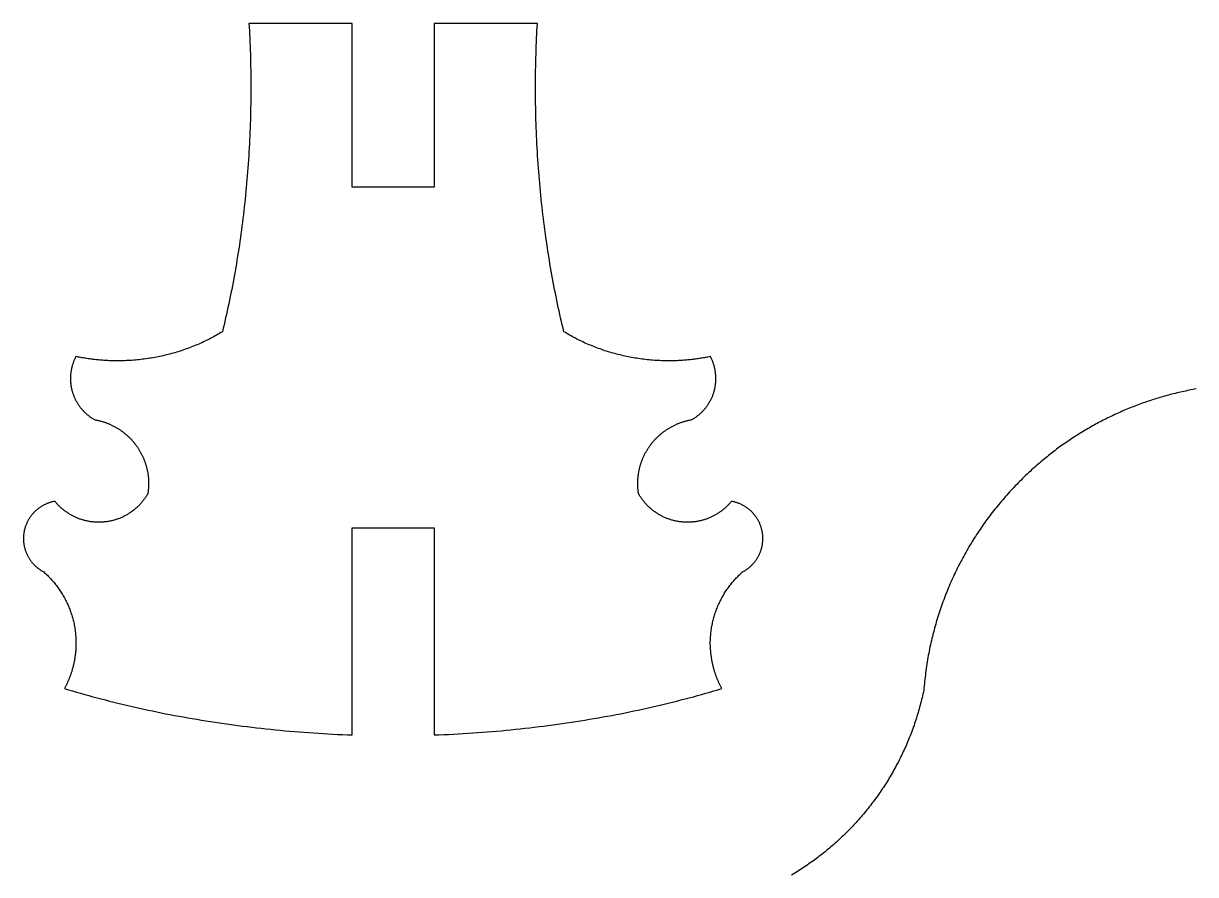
# Model space of a CAD drawing. Extents: x -331 to 1103, y -532 to 1751.
# Drawn here: x -330.7 to -156.2, y 374.2 to 501 of the extents above; entities that cross this region are included whole.
import ezdxf

# ---------------------------------------------------------------- set-up
doc = ezdxf.new("R2010")
doc.units = 0
doc.layers.add('Default_Layer', color=1, linetype='CONTINUOUS')

msp = doc.modelspace()

# ---------------------------------------------------------------- linework, layer by layer
at = {"layer": 'Default_Layer'}
msp.add_lwpolyline([(-269.58, 500.95), (-269.58, 476.6), (-281.77, 476.6), (-281.77, 500.95), (-297.16, 500.95), (-297.12, 500.41), (-297.09, 499.86), (-297.06, 499.3), (-297.03, 498.74), (-297.01, 498.16), (-296.98, 497.57), (-296.96, 496.98), (-296.94, 496.38), (-296.93, 495.78), (-296.91, 495.17), (-296.9, 494.55), (-296.89, 493.93), (-296.88, 493.31), (-296.87, 492.68), (-296.87, 492.06), (-296.87, 491.43), (-296.87, 490.83), (-296.87, 490.22), (-296.88, 489.62), (-296.89, 489.01), (-296.9, 488.41), (-296.91, 487.81), (-296.92, 487.21), (-296.94, 486.61), (-296.96, 486.01), (-296.98, 485.41), (-297, 484.81), (-297.03, 484.22), (-297.06, 483.62), (-297.09, 483.02), (-297.12, 482.43), (-297.15, 481.84), (-297.19, 481.24), (-297.23, 480.65), (-297.27, 480.06), (-297.31, 479.47), (-297.35, 478.88), (-297.4, 478.3), (-297.45, 477.71), (-297.5, 477.13), (-297.55, 476.54), (-297.61, 475.96), (-297.66, 475.38), (-297.72, 474.8), (-297.78, 474.22), (-297.85, 473.64), (-297.91, 473.07), (-297.98, 472.49), (-298.05, 471.92), (-298.12, 471.35), (-298.19, 470.78), (-298.27, 470.21), (-298.34, 469.65), (-298.42, 469.08), (-298.5, 468.52), (-298.58, 467.95), (-298.67, 467.39), (-298.75, 466.84), (-298.84, 466.28), (-298.93, 465.72), (-299.02, 465.17), (-299.12, 464.62), (-299.21, 464.07), (-299.31, 463.52), (-299.41, 462.98), (-299.51, 462.43), (-299.61, 461.89), (-299.72, 461.35), (-299.83, 460.81), (-299.93, 460.28), (-300.04, 459.75), (-300.15, 459.21), (-300.27, 458.68), (-300.38, 458.16), (-300.5, 457.63), (-300.62, 457.11), (-300.74, 456.59), (-300.86, 456.07), (-300.99, 455.56), (-301.11, 455.04), (-301.32, 454.92), (-301.53, 454.79), (-301.74, 454.67), (-301.96, 454.55), (-302.17, 454.43), (-302.39, 454.31), (-302.61, 454.19), (-302.82, 454.08), (-303.04, 453.96), (-303.27, 453.85), (-303.49, 453.74), (-303.71, 453.63), (-303.94, 453.53), (-304.16, 453.42), (-304.39, 453.32), (-304.62, 453.22), (-304.85, 453.12), (-305.08, 453.03), (-305.31, 452.93), (-305.54, 452.84), (-305.78, 452.74), (-306.01, 452.66), (-306.25, 452.57), (-306.49, 452.48), (-306.73, 452.4), (-306.97, 452.32), (-307.21, 452.23), (-307.45, 452.16), (-307.69, 452.08), (-307.93, 452.01), (-308.18, 451.93), (-308.42, 451.86), (-308.67, 451.79), (-308.92, 451.73), (-309.17, 451.66), (-309.42, 451.6), (-309.67, 451.54), (-309.92, 451.48), (-310.17, 451.43), (-310.42, 451.37), (-310.68, 451.32), (-310.93, 451.27), (-311.18, 451.22), (-311.44, 451.18), (-311.7, 451.13), (-311.96, 451.09), (-312.21, 451.05), (-312.47, 451.01), (-312.73, 450.98), (-312.99, 450.95), (-313.26, 450.91), (-313.52, 450.89), (-313.78, 450.86), (-314.05, 450.84), (-314.31, 450.81), (-314.57, 450.79), (-314.84, 450.78), (-315.11, 450.76), (-315.37, 450.75), (-315.64, 450.74), (-315.91, 450.73), (-316.18, 450.72), (-316.45, 450.72), (-316.72, 450.72), (-316.92, 450.72), (-317.13, 450.72), (-317.33, 450.73), (-317.54, 450.73), (-317.74, 450.74), (-317.94, 450.74), (-318.15, 450.75), (-318.35, 450.76), (-318.55, 450.77), (-318.75, 450.79), (-318.95, 450.8), (-319.15, 450.81), (-319.35, 450.83), (-319.55, 450.85), (-319.74, 450.87), (-319.94, 450.89), (-320.13, 450.91), (-320.33, 450.93), (-320.52, 450.95), (-320.71, 450.98), (-320.9, 451), (-321.09, 451.03), (-321.28, 451.06), (-321.47, 451.09), (-321.65, 451.12), (-321.84, 451.15), (-322.02, 451.18), (-322.2, 451.21), (-322.38, 451.25), (-322.56, 451.28), (-322.74, 451.32), (-322.91, 451.36), (-322.96, 451.27), (-323.01, 451.18), (-323.05, 451.09), (-323.1, 450.99), (-323.14, 450.9), (-323.18, 450.81), (-323.22, 450.71), (-323.26, 450.61), (-323.29, 450.52), (-323.33, 450.42), (-323.36, 450.32), (-323.4, 450.22), (-323.43, 450.12), (-323.46, 450.02), (-323.49, 449.91), (-323.51, 449.81), (-323.54, 449.71), (-323.56, 449.6), (-323.59, 449.5), (-323.61, 449.39), (-323.63, 449.28), (-323.64, 449.18), (-323.66, 449.07), (-323.68, 448.96), (-323.69, 448.85), (-323.7, 448.74), (-323.71, 448.63), (-323.72, 448.52), (-323.72, 448.41), (-323.73, 448.3), (-323.73, 448.18), (-323.73, 448.07), (-323.73, 447.95), (-323.73, 447.83), (-323.72, 447.71), (-323.71, 447.59), (-323.7, 447.47), (-323.69, 447.35), (-323.68, 447.23), (-323.67, 447.11), (-323.65, 446.99), (-323.63, 446.87), (-323.61, 446.76), (-323.58, 446.64), (-323.56, 446.53), (-323.53, 446.41), (-323.5, 446.3), (-323.47, 446.19), (-323.44, 446.07), (-323.41, 445.96), (-323.37, 445.85), (-323.33, 445.74), (-323.29, 445.63), (-323.25, 445.53), (-323.21, 445.42), (-323.16, 445.31), (-323.12, 445.21), (-323.07, 445.1), (-323.02, 445), (-322.97, 444.9), (-322.92, 444.79), (-322.86, 444.69), (-322.8, 444.59), (-322.75, 444.49), (-322.69, 444.4), (-322.63, 444.3), (-322.56, 444.2), (-322.5, 444.11), (-322.43, 444.02), (-322.37, 443.92), (-322.3, 443.83), (-322.23, 443.74), (-322.16, 443.65), (-322.08, 443.56), (-322.01, 443.48), (-321.93, 443.39), (-321.86, 443.31), (-321.78, 443.22), (-321.7, 443.14), (-321.62, 443.06), (-321.53, 442.98), (-321.45, 442.9), (-321.36, 442.83), (-321.28, 442.75), (-321.19, 442.68), (-321.1, 442.61), (-321.01, 442.53), (-320.92, 442.46), (-320.83, 442.4), (-320.73, 442.33), (-320.64, 442.26), (-320.54, 442.2), (-320.45, 442.14), (-320.35, 442.08), (-320.25, 442.02), (-320.15, 441.96), (-320.04, 441.94), (-319.93, 441.92), (-319.83, 441.9), (-319.72, 441.87), (-319.61, 441.85), (-319.51, 441.83), (-319.4, 441.8), (-319.3, 441.77), (-319.19, 441.75), (-319.09, 441.72), (-318.99, 441.69), (-318.89, 441.65), (-318.78, 441.62), (-318.68, 441.59), (-318.58, 441.55), (-318.48, 441.52), (-318.38, 441.48), (-318.28, 441.44), (-318.18, 441.41), (-318.08, 441.37), (-317.99, 441.32), (-317.89, 441.28), (-317.79, 441.24), (-317.7, 441.2), (-317.6, 441.15), (-317.51, 441.11), (-317.41, 441.06), (-317.32, 441.01), (-317.22, 440.96), (-317.13, 440.91), (-317.04, 440.86), (-316.95, 440.81), (-316.86, 440.76), (-316.77, 440.7), (-316.68, 440.65), (-316.59, 440.59), (-316.5, 440.54), (-316.41, 440.48), (-316.33, 440.42), (-316.24, 440.36), (-316.16, 440.3), (-316.07, 440.24), (-315.99, 440.18), (-315.9, 440.12), (-315.82, 440.05), (-315.74, 439.99), (-315.66, 439.92), (-315.58, 439.86), (-315.5, 439.79), (-315.42, 439.72), (-315.34, 439.66), (-315.26, 439.59), (-315.19, 439.52), (-315.11, 439.45), (-315.04, 439.37), (-314.96, 439.3), (-314.89, 439.23), (-314.82, 439.15), (-314.74, 439.08), (-314.67, 439), (-314.6, 438.93), (-314.53, 438.85), (-314.46, 438.77), (-314.4, 438.69), (-314.33, 438.62), (-314.26, 438.54), (-314.2, 438.45), (-314.13, 438.37), (-314.07, 438.29), (-314.01, 438.21), (-313.95, 438.12), (-313.88, 438.04), (-313.82, 437.96), (-313.77, 437.87), (-313.71, 437.78), (-313.65, 437.7), (-313.59, 437.61), (-313.54, 437.52), (-313.48, 437.43), (-313.43, 437.34), (-313.38, 437.25), (-313.33, 437.16), (-313.28, 437.07), (-313.23, 436.98), (-313.18, 436.89), (-313.13, 436.79), (-313.08, 436.7), (-313.04, 436.61), (-312.99, 436.51), (-312.95, 436.42), (-312.9, 436.32), (-312.86, 436.22), (-312.82, 436.13), (-312.78, 436.03), (-312.74, 435.93), (-312.71, 435.83), (-312.67, 435.74), (-312.63, 435.64), (-312.6, 435.54), (-312.57, 435.44), (-312.53, 435.33), (-312.5, 435.23), (-312.47, 435.13), (-312.44, 435.03), (-312.42, 434.93), (-312.39, 434.82), (-312.36, 434.72), (-312.34, 434.61), (-312.32, 434.51), (-312.29, 434.41), (-312.27, 434.3), (-312.25, 434.19), (-312.23, 434.09), (-312.22, 433.98), (-312.2, 433.87), (-312.18, 433.77), (-312.17, 433.66), (-312.16, 433.55), (-312.15, 433.44), (-312.13, 433.33), (-312.13, 433.22), (-312.12, 433.11), (-312.11, 433), (-312.1, 432.89), (-312.1, 432.78), (-312.1, 432.67), (-312.1, 432.56), (-312.09, 432.45), (-312.1, 432.35), (-312.1, 432.25), (-312.1, 432.14), (-312.1, 432.04), (-312.11, 431.94), (-312.11, 431.84), (-312.12, 431.74), (-312.13, 431.64), (-312.14, 431.55), (-312.15, 431.45), (-312.16, 431.35), (-312.17, 431.26), (-312.18, 431.17), (-312.19, 431.08), (-312.21, 430.99), (-312.22, 430.9), (-312.29, 430.79), (-312.35, 430.68), (-312.42, 430.57), (-312.49, 430.47), (-312.56, 430.36), (-312.63, 430.26), (-312.71, 430.15), (-312.78, 430.05), (-312.86, 429.95), (-312.94, 429.85), (-313.02, 429.75), (-313.1, 429.66), (-313.18, 429.56), (-313.26, 429.47), (-313.35, 429.38), (-313.43, 429.28), (-313.52, 429.19), (-313.61, 429.1), (-313.7, 429.02), (-313.79, 428.93), (-313.88, 428.85), (-313.98, 428.76), (-314.07, 428.68), (-314.17, 428.6), (-314.27, 428.52), (-314.36, 428.44), (-314.46, 428.37), (-314.57, 428.29), (-314.67, 428.22), (-314.77, 428.15), (-314.88, 428.08), (-314.98, 428.01), (-315.09, 427.94), (-315.19, 427.87), (-315.3, 427.81), (-315.41, 427.75), (-315.52, 427.69), (-315.63, 427.63), (-315.75, 427.57), (-315.86, 427.51), (-315.98, 427.46), (-316.09, 427.41), (-316.21, 427.36), (-316.32, 427.31), (-316.44, 427.26), (-316.56, 427.21), (-316.68, 427.17), (-316.8, 427.13), (-316.92, 427.09), (-317.05, 427.05), (-317.17, 427.01), (-317.29, 426.98), (-317.42, 426.94), (-317.55, 426.91), (-317.67, 426.88), (-317.8, 426.86), (-317.93, 426.83), (-318.06, 426.81), (-318.18, 426.78), (-318.32, 426.76), (-318.45, 426.75), (-318.58, 426.73), (-318.71, 426.72), (-318.84, 426.7), (-318.92, 426.7), (-319, 426.69), (-319.08, 426.69), (-319.16, 426.68), (-319.25, 426.68), (-319.34, 426.68), (-319.42, 426.68), (-319.51, 426.68), (-319.64, 426.68), (-319.76, 426.68), (-319.88, 426.69), (-320, 426.69), (-320.12, 426.7), (-320.24, 426.71), (-320.36, 426.72), (-320.48, 426.73), (-320.6, 426.75), (-320.72, 426.76), (-320.84, 426.78), (-320.96, 426.8), (-321.08, 426.82), (-321.19, 426.85), (-321.31, 426.87), (-321.42, 426.9), (-321.54, 426.92), (-321.65, 426.95), (-321.77, 426.98), (-321.88, 427.02), (-321.99, 427.05), (-322.1, 427.08), (-322.22, 427.12), (-322.33, 427.16), (-322.44, 427.2), (-322.54, 427.24), (-322.65, 427.28), (-322.76, 427.33), (-322.87, 427.37), (-322.97, 427.42), (-323.08, 427.47), (-323.18, 427.52), (-323.29, 427.57), (-323.39, 427.62), (-323.49, 427.68), (-323.59, 427.73), (-323.69, 427.79), (-323.79, 427.85), (-323.89, 427.91), (-323.99, 427.97), (-324.09, 428.03), (-324.18, 428.09), (-324.28, 428.16), (-324.37, 428.22), (-324.47, 428.29), (-324.56, 428.36), (-324.65, 428.43), (-324.74, 428.5), (-324.83, 428.57), (-324.92, 428.65), (-325, 428.72), (-325.09, 428.8), (-325.18, 428.87), (-325.26, 428.95), (-325.34, 429.03), (-325.43, 429.11), (-325.51, 429.19), (-325.59, 429.27), (-325.67, 429.36), (-325.75, 429.44), (-325.82, 429.53), (-325.9, 429.61), (-325.97, 429.7), (-326.05, 429.79), (-326.16, 429.77), (-326.27, 429.75), (-326.38, 429.72), (-326.49, 429.7), (-326.59, 429.67), (-326.7, 429.64), (-326.81, 429.61), (-326.91, 429.57), (-327.02, 429.54), (-327.12, 429.5), (-327.22, 429.46), (-327.32, 429.41), (-327.42, 429.37), (-327.52, 429.32), (-327.62, 429.28), (-327.72, 429.23), (-327.81, 429.18), (-327.91, 429.12), (-328, 429.07), (-328.09, 429.01), (-328.18, 428.95), (-328.27, 428.89), (-328.36, 428.83), (-328.45, 428.77), (-328.54, 428.7), (-328.62, 428.64), (-328.7, 428.57), (-328.79, 428.5), (-328.87, 428.43), (-328.95, 428.36), (-329.02, 428.28), (-329.1, 428.21), (-329.18, 428.13), (-329.25, 428.05), (-329.32, 427.97), (-329.39, 427.89), (-329.46, 427.81), (-329.53, 427.72), (-329.59, 427.64), (-329.66, 427.55), (-329.72, 427.46), (-329.78, 427.37), (-329.84, 427.28), (-329.9, 427.19), (-329.96, 427.1), (-330.01, 427), (-330.06, 426.91), (-330.11, 426.81), (-330.16, 426.72), (-330.21, 426.62), (-330.25, 426.52), (-330.3, 426.42), (-330.34, 426.31), (-330.38, 426.21), (-330.41, 426.11), (-330.45, 426), (-330.48, 425.9), (-330.52, 425.79), (-330.54, 425.68), (-330.57, 425.58), (-330.6, 425.47), (-330.62, 425.36), (-330.64, 425.25), (-330.66, 425.14), (-330.68, 425.04), (-330.69, 424.93), (-330.7, 424.82), (-330.71, 424.72), (-330.72, 424.6), (-330.73, 424.49), (-330.73, 424.38), (-330.73, 424.26), (-330.73, 424.16), (-330.73, 424.06), (-330.72, 423.96), (-330.72, 423.86), (-330.71, 423.76), (-330.7, 423.66), (-330.69, 423.57), (-330.67, 423.47), (-330.66, 423.37), (-330.64, 423.28), (-330.63, 423.18), (-330.61, 423.08), (-330.59, 422.99), (-330.56, 422.9), (-330.54, 422.8), (-330.51, 422.71), (-330.49, 422.62), (-330.46, 422.53), (-330.43, 422.43), (-330.39, 422.34), (-330.36, 422.26), (-330.33, 422.17), (-330.29, 422.08), (-330.25, 421.99), (-330.21, 421.91), (-330.17, 421.82), (-330.13, 421.73), (-330.09, 421.65), (-330.04, 421.57), (-329.99, 421.49), (-329.95, 421.4), (-329.9, 421.32), (-329.85, 421.24), (-329.8, 421.16), (-329.74, 421.09), (-329.69, 421.01), (-329.63, 420.93), (-329.58, 420.86), (-329.52, 420.78), (-329.46, 420.71), (-329.4, 420.64), (-329.34, 420.57), (-329.27, 420.5), (-329.21, 420.43), (-329.14, 420.36), (-329.08, 420.29), (-329.01, 420.23), (-328.94, 420.16), (-328.87, 420.1), (-328.8, 420.04), (-328.73, 419.97), (-328.66, 419.91), (-328.58, 419.85), (-328.51, 419.8), (-328.43, 419.74), (-328.36, 419.68), (-328.28, 419.63), (-328.2, 419.58), (-328.12, 419.52), (-328.04, 419.47), (-327.96, 419.42), (-327.87, 419.38), (-327.79, 419.33), (-327.7, 419.28), (-327.57, 419.16), (-327.43, 419.04), (-327.3, 418.91), (-327.17, 418.78), (-327.03, 418.65), (-326.91, 418.52), (-326.78, 418.39), (-326.65, 418.25), (-326.53, 418.12), (-326.41, 417.98), (-326.29, 417.84), (-326.17, 417.7), (-326.05, 417.56), (-325.94, 417.41), (-325.82, 417.27), (-325.71, 417.12), (-325.6, 416.97), (-325.5, 416.82), (-325.39, 416.67), (-325.29, 416.52), (-325.19, 416.37), (-325.09, 416.21), (-324.99, 416.05), (-324.89, 415.9), (-324.8, 415.74), (-324.71, 415.58), (-324.62, 415.41), (-324.53, 415.25), (-324.45, 415.09), (-324.36, 414.92), (-324.28, 414.75), (-324.2, 414.59), (-324.13, 414.42), (-324.05, 414.25), (-323.98, 414.07), (-323.91, 413.9), (-323.84, 413.73), (-323.77, 413.55), (-323.71, 413.38), (-323.65, 413.2), (-323.59, 413.02), (-323.53, 412.84), (-323.48, 412.66), (-323.43, 412.48), (-323.38, 412.3), (-323.33, 412.12), (-323.29, 411.93), (-323.24, 411.75), (-323.2, 411.56), (-323.17, 411.37), (-323.13, 411.19), (-323.1, 411), (-323.07, 410.81), (-323.04, 410.62), (-323.02, 410.43), (-322.99, 410.24), (-322.97, 410.04), (-322.96, 409.85), (-322.94, 409.66), (-322.93, 409.46), (-322.92, 409.27), (-322.91, 409.07), (-322.91, 408.87), (-322.91, 408.68), (-322.91, 408.56), (-322.91, 408.44), (-322.91, 408.33), (-322.92, 408.21), (-322.92, 408.1), (-322.93, 407.98), (-322.93, 407.87), (-322.94, 407.76), (-322.95, 407.64), (-322.95, 407.53), (-322.96, 407.41), (-322.97, 407.3), (-322.99, 407.19), (-323, 407.08), (-323.01, 406.96), (-323.03, 406.85), (-323.04, 406.74), (-323.06, 406.63), (-323.07, 406.52), (-323.09, 406.41), (-323.11, 406.3), (-323.13, 406.19), (-323.15, 406.08), (-323.17, 405.97), (-323.19, 405.86), (-323.21, 405.75), (-323.23, 405.64), (-323.26, 405.53), (-323.28, 405.43), (-323.31, 405.32), (-323.33, 405.21), (-323.36, 405.11), (-323.39, 405), (-323.42, 404.89), (-323.45, 404.79), (-323.48, 404.68), (-323.51, 404.58), (-323.54, 404.47), (-323.57, 404.37), (-323.61, 404.27), (-323.64, 404.17), (-323.68, 404.06), (-323.71, 403.96), (-323.75, 403.86), (-323.78, 403.76), (-323.82, 403.66), (-323.86, 403.56), (-323.9, 403.46), (-323.94, 403.36), (-323.98, 403.26), (-324.02, 403.16), (-324.06, 403.06), (-324.11, 402.97), (-324.15, 402.87), (-324.19, 402.77), (-324.24, 402.68), (-324.29, 402.58), (-324.33, 402.49), (-324.38, 402.39), (-324.43, 402.3), (-324.47, 402.21), (-324.52, 402.11), (-324.57, 402.02), (-324.62, 401.93), (-324.03, 401.75), (-323.43, 401.57), (-322.82, 401.39), (-322.22, 401.22), (-321.61, 401.05), (-321, 400.88), (-320.39, 400.71), (-319.77, 400.54), (-319.15, 400.38), (-318.53, 400.22), (-317.9, 400.06), (-317.28, 399.9), (-316.65, 399.74), (-316.01, 399.59), (-315.38, 399.44), (-314.74, 399.29), (-314.1, 399.15), (-313.46, 399), (-312.82, 398.86), (-312.17, 398.72), (-311.52, 398.58), (-310.87, 398.45), (-310.22, 398.31), (-309.56, 398.18), (-308.9, 398.06), (-308.24, 397.93), (-307.58, 397.81), (-306.91, 397.69), (-306.25, 397.57), (-305.58, 397.45), (-304.91, 397.34), (-304.23, 397.22), (-303.56, 397.12), (-302.88, 397.01), (-302.2, 396.9), (-301.52, 396.8), (-300.84, 396.7), (-300.15, 396.61), (-299.47, 396.51), (-298.78, 396.42), (-298.09, 396.33), (-297.39, 396.25), (-296.7, 396.16), (-296, 396.08), (-295.31, 396), (-294.61, 395.92), (-293.91, 395.85), (-293.2, 395.78), (-292.5, 395.71), (-291.8, 395.64), (-291.09, 395.58), (-290.38, 395.52), (-289.67, 395.46), (-288.96, 395.41), (-288.24, 395.36), (-287.53, 395.31), (-286.81, 395.26), (-286.1, 395.21), (-285.38, 395.17), (-284.66, 395.13), (-283.94, 395.1), (-283.21, 395.07), (-282.49, 395.03), (-281.77, 395.01), (-281.77, 425.85), (-269.58, 425.85), (-269.58, 395.01), (-268.86, 395.03), (-268.13, 395.07), (-267.41, 395.1), (-266.69, 395.13), (-265.97, 395.17), (-265.25, 395.21), (-264.53, 395.26), (-263.82, 395.31), (-263.1, 395.36), (-262.39, 395.41), (-261.68, 395.46), (-260.97, 395.52), (-260.26, 395.58), (-259.55, 395.64), (-258.85, 395.71), (-258.14, 395.78), (-257.44, 395.85), (-256.74, 395.92), (-256.04, 396), (-255.34, 396.08), (-254.65, 396.16), (-253.95, 396.25), (-253.26, 396.33), (-252.57, 396.42), (-251.88, 396.51), (-251.19, 396.61), (-250.51, 396.7), (-249.83, 396.8), (-249.14, 396.9), (-248.47, 397.01), (-247.79, 397.12), (-247.11, 397.22), (-246.44, 397.34), (-245.77, 397.45), (-245.1, 397.57), (-244.43, 397.69), (-243.77, 397.81), (-243.11, 397.93), (-242.44, 398.06), (-241.79, 398.18), (-241.13, 398.31), (-240.48, 398.45), (-239.83, 398.58), (-239.18, 398.72), (-238.53, 398.86), (-237.89, 399), (-237.24, 399.15), (-236.6, 399.29), (-235.97, 399.44), (-235.33, 399.59), (-234.7, 399.74), (-234.07, 399.9), (-233.44, 400.06), (-232.82, 400.22), (-232.2, 400.38), (-231.58, 400.54), (-230.96, 400.71), (-230.35, 400.88), (-229.74, 401.05), (-229.13, 401.22), (-228.52, 401.39), (-227.92, 401.57), (-227.32, 401.75), (-226.72, 401.93), (-226.77, 402.02), (-226.82, 402.11), (-226.87, 402.21), (-226.92, 402.3), (-226.97, 402.39), (-227.02, 402.49), (-227.06, 402.58), (-227.11, 402.68), (-227.15, 402.77), (-227.2, 402.87), (-227.24, 402.97), (-227.28, 403.06), (-227.32, 403.16), (-227.37, 403.26), (-227.41, 403.36), (-227.45, 403.46), (-227.49, 403.56), (-227.52, 403.66), (-227.56, 403.76), (-227.6, 403.86), (-227.64, 403.96), (-227.67, 404.06), (-227.71, 404.17), (-227.74, 404.27), (-227.77, 404.37), (-227.81, 404.47), (-227.84, 404.58), (-227.87, 404.68), (-227.9, 404.79), (-227.93, 404.89), (-227.96, 405), (-227.99, 405.11), (-228.01, 405.21), (-228.04, 405.32), (-228.06, 405.43), (-228.09, 405.53), (-228.11, 405.64), (-228.14, 405.75), (-228.16, 405.86), (-228.18, 405.97), (-228.2, 406.08), (-228.22, 406.19), (-228.24, 406.3), (-228.26, 406.41), (-228.27, 406.52), (-228.29, 406.63), (-228.31, 406.74), (-228.32, 406.85), (-228.34, 406.96), (-228.35, 407.08), (-228.36, 407.19), (-228.37, 407.3), (-228.38, 407.41), (-228.39, 407.53), (-228.4, 407.64), (-228.41, 407.76), (-228.42, 407.87), (-228.42, 407.98), (-228.43, 408.1), (-228.43, 408.21), (-228.43, 408.33), (-228.44, 408.44), (-228.44, 408.56), (-228.44, 408.68), (-228.44, 408.87), (-228.43, 409.07), (-228.43, 409.27), (-228.42, 409.46), (-228.4, 409.66), (-228.39, 409.85), (-228.37, 410.04), (-228.35, 410.24), (-228.33, 410.43), (-228.31, 410.62), (-228.28, 410.81), (-228.25, 411), (-228.22, 411.19), (-228.18, 411.37), (-228.14, 411.56), (-228.1, 411.75), (-228.06, 411.93), (-228.02, 412.12), (-227.97, 412.3), (-227.92, 412.48), (-227.87, 412.66), (-227.81, 412.84), (-227.76, 413.02), (-227.7, 413.2), (-227.64, 413.38), (-227.57, 413.55), (-227.51, 413.73), (-227.44, 413.9), (-227.37, 414.07), (-227.3, 414.25), (-227.22, 414.42), (-227.14, 414.59), (-227.07, 414.75), (-226.98, 414.92), (-226.9, 415.09), (-226.82, 415.25), (-226.73, 415.41), (-226.64, 415.58), (-226.55, 415.74), (-226.45, 415.9), (-226.36, 416.05), (-226.26, 416.21), (-226.16, 416.37), (-226.06, 416.52), (-225.96, 416.67), (-225.85, 416.82), (-225.74, 416.97), (-225.63, 417.12), (-225.52, 417.27), (-225.41, 417.41), (-225.3, 417.56), (-225.18, 417.7), (-225.06, 417.84), (-224.94, 417.98), (-224.82, 418.12), (-224.69, 418.25), (-224.57, 418.39), (-224.44, 418.52), (-224.31, 418.65), (-224.18, 418.78), (-224.05, 418.91), (-223.91, 419.04), (-223.78, 419.16), (-223.64, 419.28), (-223.56, 419.33), (-223.47, 419.38), (-223.39, 419.42), (-223.31, 419.47), (-223.23, 419.52), (-223.15, 419.58), (-223.07, 419.63), (-222.99, 419.68), (-222.91, 419.74), (-222.84, 419.8), (-222.76, 419.85), (-222.69, 419.91), (-222.62, 419.97), (-222.55, 420.04), (-222.47, 420.1), (-222.4, 420.16), (-222.34, 420.23), (-222.27, 420.29), (-222.2, 420.36), (-222.14, 420.43), (-222.07, 420.5), (-222.01, 420.57), (-221.95, 420.64), (-221.89, 420.71), (-221.83, 420.78), (-221.77, 420.86), (-221.71, 420.93), (-221.66, 421.01), (-221.6, 421.09), (-221.55, 421.16), (-221.5, 421.24), (-221.45, 421.32), (-221.4, 421.4), (-221.35, 421.49), (-221.31, 421.57), (-221.26, 421.65), (-221.22, 421.73), (-221.18, 421.82), (-221.14, 421.91), (-221.1, 421.99), (-221.06, 422.08), (-221.02, 422.17), (-220.99, 422.26), (-220.95, 422.34), (-220.92, 422.43), (-220.89, 422.53), (-220.86, 422.62), (-220.83, 422.71), (-220.81, 422.8), (-220.78, 422.9), (-220.76, 422.99), (-220.74, 423.08), (-220.72, 423.18), (-220.7, 423.28), (-220.69, 423.37), (-220.67, 423.47), (-220.66, 423.57), (-220.65, 423.66), (-220.64, 423.76), (-220.63, 423.86), (-220.62, 423.96), (-220.62, 424.06), (-220.62, 424.16), (-220.62, 424.26), (-220.62, 424.38), (-220.62, 424.49), (-220.63, 424.6), (-220.63, 424.72), (-220.64, 424.82), (-220.66, 424.93), (-220.67, 425.04), (-220.68, 425.14), (-220.7, 425.25), (-220.73, 425.36), (-220.75, 425.47), (-220.77, 425.58), (-220.8, 425.68), (-220.83, 425.79), (-220.86, 425.9), (-220.9, 426), (-220.93, 426.11), (-220.97, 426.21), (-221.01, 426.31), (-221.05, 426.42), (-221.09, 426.52), (-221.14, 426.62), (-221.19, 426.72), (-221.23, 426.81), (-221.29, 426.91), (-221.34, 427), (-221.39, 427.1), (-221.45, 427.19), (-221.51, 427.28), (-221.56, 427.37), (-221.63, 427.46), (-221.69, 427.55), (-221.75, 427.64), (-221.82, 427.72), (-221.89, 427.81), (-221.95, 427.89), (-222.02, 427.97), (-222.1, 428.05), (-222.17, 428.13), (-222.25, 428.21), (-222.32, 428.28), (-222.4, 428.36), (-222.48, 428.43), (-222.56, 428.5), (-222.64, 428.57), (-222.73, 428.64), (-222.81, 428.7), (-222.9, 428.77), (-222.98, 428.83), (-223.07, 428.89), (-223.16, 428.95), (-223.25, 429.01), (-223.35, 429.07), (-223.44, 429.12), (-223.53, 429.18), (-223.63, 429.23), (-223.73, 429.28), (-223.82, 429.32), (-223.92, 429.37), (-224.02, 429.41), (-224.13, 429.46), (-224.23, 429.5), (-224.33, 429.54), (-224.43, 429.57), (-224.54, 429.61), (-224.65, 429.64), (-224.75, 429.67), (-224.86, 429.7), (-224.97, 429.72), (-225.08, 429.75), (-225.19, 429.77), (-225.3, 429.79), (-225.37, 429.7), (-225.45, 429.61), (-225.52, 429.53), (-225.6, 429.44), (-225.68, 429.36), (-225.76, 429.27), (-225.84, 429.19), (-225.92, 429.11), (-226, 429.03), (-226.09, 428.95), (-226.17, 428.87), (-226.26, 428.8), (-226.34, 428.72), (-226.43, 428.65), (-226.52, 428.57), (-226.61, 428.5), (-226.7, 428.43), (-226.79, 428.36), (-226.88, 428.29), (-226.98, 428.22), (-227.07, 428.16), (-227.16, 428.09), (-227.26, 428.03), (-227.36, 427.97), (-227.46, 427.91), (-227.55, 427.85), (-227.65, 427.79), (-227.75, 427.73), (-227.86, 427.68), (-227.96, 427.62), (-228.06, 427.57), (-228.16, 427.52), (-228.27, 427.47), (-228.37, 427.42), (-228.48, 427.37), (-228.59, 427.33), (-228.69, 427.28), (-228.8, 427.24), (-228.91, 427.2), (-229.02, 427.16), (-229.13, 427.12), (-229.24, 427.08), (-229.35, 427.05), (-229.47, 427.02), (-229.58, 426.98), (-229.69, 426.95), (-229.81, 426.92), (-229.92, 426.9), (-230.04, 426.87), (-230.15, 426.85), (-230.27, 426.82), (-230.39, 426.8), (-230.51, 426.78), (-230.62, 426.76), (-230.74, 426.75), (-230.86, 426.73), (-230.98, 426.72), (-231.1, 426.71), (-231.22, 426.7), (-231.34, 426.69), (-231.47, 426.69), (-231.59, 426.68), (-231.71, 426.68), (-231.83, 426.68), (-231.92, 426.68), (-232.01, 426.68), (-232.1, 426.68), (-232.18, 426.68), (-232.27, 426.69), (-232.35, 426.69), (-232.43, 426.7), (-232.5, 426.7), (-232.64, 426.72), (-232.77, 426.73), (-232.9, 426.75), (-233.03, 426.76), (-233.16, 426.78), (-233.29, 426.81), (-233.42, 426.83), (-233.55, 426.86), (-233.68, 426.88), (-233.8, 426.91), (-233.93, 426.94), (-234.05, 426.98), (-234.18, 427.01), (-234.3, 427.05), (-234.42, 427.09), (-234.54, 427.13), (-234.66, 427.17), (-234.78, 427.21), (-234.9, 427.26), (-235.02, 427.31), (-235.14, 427.36), (-235.26, 427.41), (-235.37, 427.46), (-235.49, 427.51), (-235.6, 427.57), (-235.71, 427.63), (-235.82, 427.69), (-235.93, 427.75), (-236.04, 427.81), (-236.15, 427.87), (-236.26, 427.94), (-236.37, 428.01), (-236.47, 428.08), (-236.58, 428.15), (-236.68, 428.22), (-236.78, 428.29), (-236.88, 428.37), (-236.98, 428.44), (-237.08, 428.52), (-237.18, 428.6), (-237.27, 428.68), (-237.37, 428.76), (-237.46, 428.85), (-237.56, 428.93), (-237.65, 429.02), (-237.74, 429.1), (-237.83, 429.19), (-237.91, 429.28), (-238, 429.38), (-238.08, 429.47), (-238.17, 429.56), (-238.25, 429.66), (-238.33, 429.75), (-238.41, 429.85), (-238.49, 429.95), (-238.57, 430.05), (-238.64, 430.15), (-238.71, 430.26), (-238.79, 430.36), (-238.86, 430.47), (-238.93, 430.57), (-238.99, 430.68), (-239.06, 430.79), (-239.13, 430.9), (-239.14, 430.99), (-239.15, 431.08), (-239.17, 431.17), (-239.18, 431.26), (-239.19, 431.35), (-239.2, 431.45), (-239.21, 431.55), (-239.22, 431.64), (-239.23, 431.74), (-239.23, 431.84), (-239.24, 431.94), (-239.24, 432.04), (-239.25, 432.14), (-239.25, 432.25), (-239.25, 432.35), (-239.25, 432.45), (-239.25, 432.56), (-239.25, 432.67), (-239.25, 432.78), (-239.24, 432.89), (-239.24, 433), (-239.23, 433.11), (-239.22, 433.22), (-239.21, 433.33), (-239.2, 433.44), (-239.19, 433.55), (-239.18, 433.66), (-239.16, 433.77), (-239.15, 433.87), (-239.13, 433.98), (-239.11, 434.09), (-239.09, 434.19), (-239.07, 434.3), (-239.05, 434.41), (-239.03, 434.51), (-239.01, 434.61), (-238.98, 434.72), (-238.96, 434.82), (-238.93, 434.93), (-238.9, 435.03), (-238.87, 435.13), (-238.84, 435.23), (-238.81, 435.33), (-238.78, 435.44), (-238.75, 435.54), (-238.71, 435.64), (-238.68, 435.74), (-238.64, 435.83), (-238.6, 435.93), (-238.56, 436.03), (-238.52, 436.13), (-238.48, 436.22), (-238.44, 436.32), (-238.4, 436.42), (-238.36, 436.51), (-238.31, 436.61), (-238.26, 436.7), (-238.22, 436.79), (-238.17, 436.89), (-238.12, 436.98), (-238.07, 437.07), (-238.02, 437.16), (-237.97, 437.25), (-237.92, 437.34), (-237.86, 437.43), (-237.81, 437.52), (-237.75, 437.61), (-237.7, 437.7), (-237.64, 437.78), (-237.58, 437.87), (-237.52, 437.96), (-237.46, 438.04), (-237.4, 438.12), (-237.34, 438.21), (-237.28, 438.29), (-237.21, 438.37), (-237.15, 438.45), (-237.08, 438.54), (-237.02, 438.62), (-236.95, 438.69), (-236.88, 438.77), (-236.81, 438.85), (-236.74, 438.93), (-236.67, 439), (-236.6, 439.08), (-236.53, 439.15), (-236.46, 439.23), (-236.38, 439.3), (-236.31, 439.37), (-236.23, 439.45), (-236.16, 439.52), (-236.08, 439.59), (-236, 439.66), (-235.93, 439.72), (-235.85, 439.79), (-235.77, 439.86), (-235.69, 439.92), (-235.61, 439.99), (-235.52, 440.05), (-235.44, 440.12), (-235.36, 440.18), (-235.27, 440.24), (-235.19, 440.3), (-235.1, 440.36), (-235.02, 440.42), (-234.93, 440.48), (-234.84, 440.54), (-234.76, 440.59), (-234.67, 440.65), (-234.58, 440.7), (-234.49, 440.76), (-234.4, 440.81), (-234.31, 440.86), (-234.21, 440.91), (-234.12, 440.96), (-234.03, 441.01), (-233.93, 441.06), (-233.84, 441.11), (-233.75, 441.15), (-233.65, 441.2), (-233.55, 441.24), (-233.46, 441.28), (-233.36, 441.32), (-233.26, 441.37), (-233.16, 441.41), (-233.07, 441.44), (-232.97, 441.48), (-232.87, 441.52), (-232.77, 441.55), (-232.66, 441.59), (-232.56, 441.62), (-232.46, 441.65), (-232.36, 441.69), (-232.26, 441.72), (-232.15, 441.75), (-232.05, 441.77), (-231.94, 441.8), (-231.84, 441.83), (-231.73, 441.85), (-231.63, 441.87), (-231.52, 441.9), (-231.41, 441.92), (-231.31, 441.94), (-231.2, 441.96), (-231.1, 442.02), (-231, 442.08), (-230.9, 442.14), (-230.8, 442.2), (-230.71, 442.26), (-230.61, 442.33), (-230.52, 442.4), (-230.43, 442.46), (-230.34, 442.53), (-230.25, 442.61), (-230.16, 442.68), (-230.07, 442.75), (-229.98, 442.83), (-229.9, 442.9), (-229.81, 442.98), (-229.73, 443.06), (-229.65, 443.14), (-229.57, 443.22), (-229.49, 443.31), (-229.41, 443.39), (-229.34, 443.48), (-229.26, 443.56), (-229.19, 443.65), (-229.12, 443.74), (-229.05, 443.83), (-228.98, 443.92), (-228.91, 444.02), (-228.85, 444.11), (-228.78, 444.2), (-228.72, 444.3), (-228.66, 444.4), (-228.6, 444.49), (-228.54, 444.59), (-228.49, 444.69), (-228.43, 444.79), (-228.38, 444.9), (-228.33, 445), (-228.28, 445.1), (-228.23, 445.21), (-228.18, 445.31), (-228.14, 445.42), (-228.09, 445.53), (-228.05, 445.63), (-228.01, 445.74), (-227.98, 445.85), (-227.94, 445.96), (-227.91, 446.07), (-227.87, 446.19), (-227.84, 446.3), (-227.81, 446.41), (-227.79, 446.53), (-227.76, 446.64), (-227.74, 446.76), (-227.72, 446.87), (-227.7, 446.99), (-227.68, 447.11), (-227.67, 447.23), (-227.65, 447.35), (-227.64, 447.47), (-227.63, 447.59), (-227.63, 447.71), (-227.62, 447.83), (-227.62, 447.95), (-227.62, 448.07), (-227.62, 448.18), (-227.62, 448.3), (-227.62, 448.41), (-227.63, 448.52), (-227.64, 448.63), (-227.65, 448.74), (-227.66, 448.85), (-227.67, 448.96), (-227.69, 449.07), (-227.7, 449.18), (-227.72, 449.28), (-227.74, 449.39), (-227.76, 449.5), (-227.78, 449.6), (-227.81, 449.71), (-227.83, 449.81), (-227.86, 449.91), (-227.89, 450.02), (-227.92, 450.12), (-227.95, 450.22), (-227.98, 450.32), (-228.02, 450.42), (-228.05, 450.52), (-228.09, 450.61), (-228.13, 450.71), (-228.17, 450.81), (-228.21, 450.9), (-228.25, 450.99), (-228.3, 451.09), (-228.34, 451.18), (-228.39, 451.27), (-228.43, 451.36), (-228.61, 451.32), (-228.79, 451.28), (-228.97, 451.25), (-229.15, 451.21), (-229.33, 451.18), (-229.51, 451.15), (-229.69, 451.12), (-229.88, 451.09), (-230.07, 451.06), (-230.25, 451.03), (-230.44, 451), (-230.63, 450.98), (-230.83, 450.95), (-231.02, 450.93), (-231.21, 450.91), (-231.41, 450.89), (-231.6, 450.87), (-231.8, 450.85), (-232, 450.83), (-232.2, 450.81), (-232.4, 450.8), (-232.6, 450.79), (-232.8, 450.77), (-233, 450.76), (-233.2, 450.75), (-233.4, 450.74), (-233.61, 450.74), (-233.81, 450.73), (-234.01, 450.73), (-234.22, 450.72), (-234.42, 450.72), (-234.63, 450.72), (-234.9, 450.72), (-235.17, 450.72), (-235.44, 450.73), (-235.71, 450.74), (-235.97, 450.75), (-236.24, 450.76), (-236.51, 450.78), (-236.77, 450.79), (-237.04, 450.81), (-237.3, 450.84), (-237.57, 450.86), (-237.83, 450.89), (-238.09, 450.91), (-238.35, 450.95), (-238.61, 450.98), (-238.87, 451.01), (-239.13, 451.05), (-239.39, 451.09), (-239.65, 451.13), (-239.91, 451.18), (-240.16, 451.22), (-240.42, 451.27), (-240.67, 451.32), (-240.93, 451.37), (-241.18, 451.43), (-241.43, 451.48), (-241.68, 451.54), (-241.93, 451.6), (-242.18, 451.66), (-242.43, 451.73), (-242.68, 451.79), (-242.92, 451.86), (-243.17, 451.93), (-243.41, 452.01), (-243.66, 452.08), (-243.9, 452.16), (-244.14, 452.23), (-244.38, 452.32), (-244.62, 452.4), (-244.86, 452.48), (-245.1, 452.57), (-245.33, 452.66), (-245.57, 452.74), (-245.8, 452.84), (-246.04, 452.93), (-246.27, 453.03), (-246.5, 453.12), (-246.73, 453.22), (-246.96, 453.32), (-247.18, 453.42), (-247.41, 453.53), (-247.64, 453.63), (-247.86, 453.74), (-248.08, 453.85), (-248.3, 453.96), (-248.52, 454.08), (-248.74, 454.19), (-248.96, 454.31), (-249.17, 454.43), (-249.39, 454.55), (-249.6, 454.67), (-249.82, 454.79), (-250.03, 454.92), (-250.24, 455.04), (-250.36, 455.56), (-250.48, 456.07), (-250.61, 456.59), (-250.73, 457.11), (-250.85, 457.63), (-250.96, 458.16), (-251.08, 458.68), (-251.19, 459.21), (-251.3, 459.75), (-251.41, 460.28), (-251.52, 460.81), (-251.63, 461.35), (-251.73, 461.89), (-251.84, 462.43), (-251.94, 462.98), (-252.04, 463.52), (-252.13, 464.07), (-252.23, 464.62), (-252.32, 465.17), (-252.41, 465.72), (-252.5, 466.28), (-252.59, 466.84), (-252.68, 467.39), (-252.76, 467.95), (-252.84, 468.52), (-252.93, 469.08), (-253, 469.65), (-253.08, 470.21), (-253.16, 470.78), (-253.23, 471.35), (-253.3, 471.92), (-253.37, 472.49), (-253.43, 473.07), (-253.5, 473.64), (-253.56, 474.22), (-253.62, 474.8), (-253.68, 475.38), (-253.74, 475.96), (-253.79, 476.54), (-253.85, 477.13), (-253.9, 477.71), (-253.95, 478.3), (-253.99, 478.88), (-254.04, 479.47), (-254.08, 480.06), (-254.12, 480.65), (-254.16, 481.24), (-254.19, 481.84), (-254.23, 482.43), (-254.26, 483.02), (-254.29, 483.62), (-254.32, 484.22), (-254.34, 484.81), (-254.37, 485.41), (-254.39, 486.01), (-254.41, 486.61), (-254.42, 487.21), (-254.44, 487.81), (-254.45, 488.41), (-254.46, 489.01), (-254.47, 489.62), (-254.47, 490.22), (-254.48, 490.83), (-254.48, 491.43), (-254.48, 492.06), (-254.47, 492.68), (-254.47, 493.31), (-254.46, 493.93), (-254.45, 494.55), (-254.44, 495.17), (-254.42, 495.78), (-254.4, 496.38), (-254.38, 496.98), (-254.36, 497.57), (-254.34, 498.16), (-254.31, 498.74), (-254.29, 499.3), (-254.26, 499.86), (-254.22, 500.41), (-254.19, 500.95), (-269.58, 500.95)], close=True, dxfattribs=at)
msp.add_lwpolyline([(-156.08, 446.53), (-156.34, 446.48), (-156.6, 446.43), (-156.87, 446.38), (-157.13, 446.33), (-157.39, 446.28), (-157.65, 446.22), (-157.91, 446.17), (-158.17, 446.11), (-158.43, 446.05), (-158.69, 445.99), (-158.94, 445.93), (-159.2, 445.87), (-159.46, 445.81), (-159.71, 445.74), (-159.97, 445.68), (-160.23, 445.61), (-160.48, 445.54), (-160.74, 445.47), (-160.99, 445.4), (-161.24, 445.32), (-161.49, 445.25), (-161.75, 445.18), (-162, 445.1), (-162.25, 445.02), (-162.5, 444.94), (-162.75, 444.86), (-163, 444.78), (-163.25, 444.7), (-163.49, 444.61), (-163.74, 444.53), (-163.99, 444.44), (-164.23, 444.35), (-164.48, 444.26), (-164.72, 444.17), (-164.97, 444.08), (-165.21, 443.99), (-165.45, 443.89), (-165.69, 443.8), (-165.94, 443.7), (-166.18, 443.6), (-166.42, 443.5), (-166.66, 443.4), (-166.89, 443.3), (-167.13, 443.2), (-167.37, 443.09), (-167.61, 442.99), (-167.84, 442.88), (-168.08, 442.77), (-168.31, 442.66), (-168.55, 442.55), (-168.78, 442.44), (-169.01, 442.33), (-169.25, 442.22), (-169.48, 442.1), (-169.71, 441.99), (-169.94, 441.87), (-170.17, 441.75), (-170.39, 441.63), (-170.62, 441.51), (-170.85, 441.39), (-171.07, 441.27), (-171.3, 441.14), (-171.52, 441.02), (-171.75, 440.89), (-171.97, 440.76), (-172.19, 440.64), (-172.42, 440.51), (-172.64, 440.38), (-172.86, 440.24), (-173.08, 440.11), (-173.29, 439.98), (-173.51, 439.84), (-173.73, 439.71), (-173.94, 439.57), (-174.16, 439.43), (-174.37, 439.29), (-174.59, 439.15), (-174.8, 439.01), (-175.01, 438.87), (-175.22, 438.72), (-175.43, 438.58), (-175.64, 438.43), (-175.85, 438.29), (-176.06, 438.14), (-176.27, 437.99), (-176.47, 437.84), (-176.68, 437.69), (-176.88, 437.54), (-177.09, 437.38), (-177.29, 437.23), (-177.49, 437.07), (-177.69, 436.92), (-177.89, 436.76), (-178.09, 436.6), (-178.29, 436.44), (-178.49, 436.28), (-178.73, 436.09), (-178.97, 435.89), (-179.2, 435.69), (-179.44, 435.49), (-179.67, 435.29), (-179.91, 435.08), (-180.14, 434.88), (-180.37, 434.67), (-180.6, 434.47), (-180.83, 434.26), (-181.05, 434.05), (-181.28, 433.83), (-181.5, 433.62), (-181.73, 433.41), (-181.95, 433.19), (-182.17, 432.97), (-182.39, 432.76), (-182.6, 432.54), (-182.82, 432.32), (-183.03, 432.09), (-183.25, 431.87), (-183.46, 431.64), (-183.67, 431.42), (-183.88, 431.19), (-184.08, 430.96), (-184.29, 430.73), (-184.5, 430.5), (-184.7, 430.27), (-184.9, 430.03), (-185.1, 429.8), (-185.3, 429.56), (-185.5, 429.33), (-185.69, 429.09), (-185.89, 428.85), (-186.08, 428.61), (-186.27, 428.36), (-186.46, 428.12), (-186.65, 427.87), (-186.84, 427.63), (-187.02, 427.38), (-187.21, 427.13), (-187.39, 426.88), (-187.57, 426.63), (-187.75, 426.38), (-187.93, 426.13), (-188.1, 425.87), (-188.28, 425.62), (-188.45, 425.36), (-188.62, 425.1), (-188.79, 424.84), (-188.96, 424.58), (-189.13, 424.32), (-189.29, 424.06), (-189.46, 423.8), (-189.62, 423.53), (-189.78, 423.27), (-189.94, 423), (-190.09, 422.73), (-190.25, 422.47), (-190.4, 422.2), (-190.56, 421.92), (-190.71, 421.65), (-190.85, 421.38), (-191, 421.11), (-191.15, 420.83), (-191.29, 420.55), (-191.43, 420.28), (-191.57, 420), (-191.71, 419.72), (-191.85, 419.44), (-191.98, 419.16), (-192.12, 418.88), (-192.25, 418.59), (-192.38, 418.31), (-192.51, 418.02), (-192.63, 417.74), (-192.76, 417.45), (-192.88, 417.16), (-193, 416.87), (-193.12, 416.58), (-193.24, 416.29), (-193.36, 416), (-193.47, 415.71), (-193.58, 415.42), (-193.69, 415.12), (-193.8, 414.83), (-193.91, 414.53), (-194.02, 414.23), (-194.12, 413.93), (-194.22, 413.64), (-194.32, 413.34), (-194.42, 413.03), (-194.51, 412.73), (-194.61, 412.43), (-194.7, 412.13), (-194.79, 411.82), (-194.88, 411.52), (-194.97, 411.21), (-195.05, 410.91), (-195.13, 410.6), (-195.21, 410.29), (-195.29, 409.98), (-195.37, 409.67), (-195.45, 409.36), (-195.52, 409.05), (-195.59, 408.74), (-195.66, 408.42), (-195.73, 408.11), (-195.79, 407.79), (-195.85, 407.48), (-195.92, 407.16), (-195.98, 406.84), (-196.03, 406.53), (-196.09, 406.21), (-196.14, 405.89), (-196.19, 405.57), (-196.24, 405.25), (-196.29, 404.93), (-196.34, 404.6), (-196.38, 404.28), (-196.42, 403.96), (-196.46, 403.63), (-196.5, 403.31), (-196.53, 402.98), (-196.57, 402.66), (-196.6, 402.33), (-196.63, 402), (-196.65, 401.67), (-196.71, 401.39), (-196.78, 401.11), (-196.84, 400.83), (-196.91, 400.55), (-196.98, 400.27), (-197.05, 399.99), (-197.12, 399.71), (-197.19, 399.44), (-197.27, 399.16), (-197.34, 398.88), (-197.42, 398.61), (-197.5, 398.34), (-197.58, 398.06), (-197.67, 397.79), (-197.75, 397.52), (-197.84, 397.25), (-197.93, 396.98), (-198.02, 396.71), (-198.11, 396.44), (-198.21, 396.18), (-198.3, 395.91), (-198.4, 395.65), (-198.5, 395.38), (-198.6, 395.12), (-198.7, 394.86), (-198.81, 394.59), (-198.91, 394.33), (-199.02, 394.07), (-199.13, 393.82), (-199.24, 393.56), (-199.35, 393.3), (-199.47, 393.04), (-199.58, 392.79), (-199.7, 392.54), (-199.82, 392.28), (-199.94, 392.03), (-200.06, 391.78), (-200.18, 391.53), (-200.31, 391.28), (-200.44, 391.03), (-200.57, 390.79), (-200.7, 390.54), (-200.83, 390.29), (-200.96, 390.05), (-201.09, 389.81), (-201.23, 389.56), (-201.37, 389.32), (-201.51, 389.08), (-201.65, 388.84), (-201.79, 388.61), (-201.93, 388.37), (-202.08, 388.13), (-202.23, 387.9), (-202.37, 387.67), (-202.52, 387.43), (-202.67, 387.2), (-202.83, 386.97), (-202.98, 386.74), (-203.14, 386.51), (-203.29, 386.29), (-203.45, 386.06), (-203.61, 385.83), (-203.77, 385.61), (-203.94, 385.39), (-204.1, 385.17), (-204.27, 384.95), (-204.43, 384.73), (-204.6, 384.51), (-204.77, 384.29), (-204.94, 384.07), (-205.12, 383.86), (-205.29, 383.65), (-205.46, 383.43), (-205.64, 383.22), (-205.82, 383.01), (-206, 382.8), (-206.18, 382.6), (-206.36, 382.39), (-206.55, 382.18), (-206.73, 381.98), (-206.92, 381.78), (-207.11, 381.58), (-207.29, 381.37), (-207.48, 381.18), (-207.68, 380.98), (-207.87, 380.78), (-208.06, 380.59), (-208.26, 380.39), (-208.45, 380.2), (-208.65, 380.01), (-208.85, 379.82), (-209.05, 379.63), (-209.25, 379.44), (-209.46, 379.25), (-209.66, 379.07), (-209.87, 378.88), (-210.07, 378.7), (-210.28, 378.52), (-210.49, 378.34), (-210.7, 378.16), (-210.91, 377.98), (-211.13, 377.81), (-211.34, 377.63), (-211.56, 377.46), (-211.77, 377.28), (-211.99, 377.11), (-212.21, 376.94), (-212.43, 376.78), (-212.65, 376.61), (-212.87, 376.44), (-213.1, 376.28), (-213.32, 376.12), (-213.55, 375.96), (-213.78, 375.8), (-214, 375.64), (-214.23, 375.48), (-214.46, 375.33), (-214.69, 375.17), (-214.93, 375.02), (-215.16, 374.87), (-215.4, 374.72), (-215.63, 374.57), (-215.87, 374.42), (-216.11, 374.28), (-216.35, 374.13)], dxfattribs=at)

doc.saveas('drawing.dxf')
